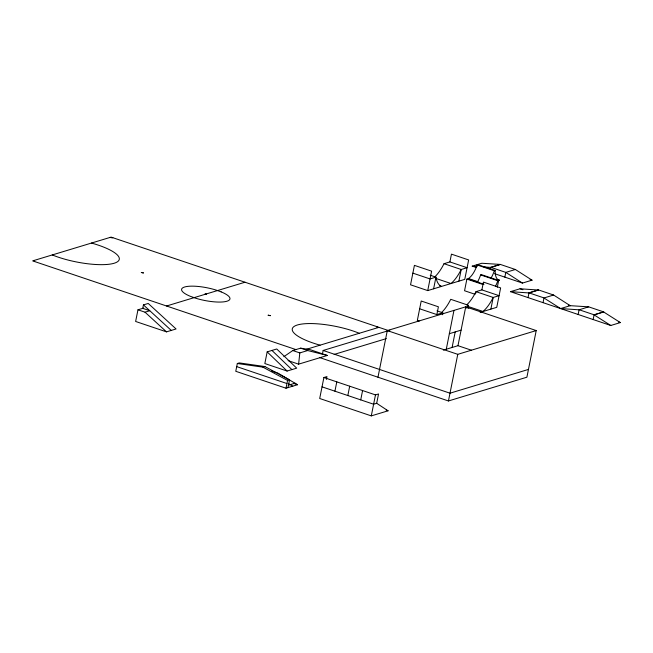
<?xml version="1.0" encoding="UTF-8"?>
<svg xmlns="http://www.w3.org/2000/svg" width="653" height="653" viewBox="0 0 653 653"><rect width="100%" height="100%" fill="white"/><g stroke="black" fill="none" stroke-linecap="round" stroke-linejoin="round"><path stroke-width="0.98" d="M298.609 364.154L299.825 352.914L307.669 350.539L327.324 355.461L298.609 364.154L288.104 360.619M137.963 309.808L135.628 321.464L166.499 331.863L176.065 328.965L148.223 303.457L143.431 304.91L142.746 308.355L149.79 310.73L145.007 312.183L137.963 309.808L143.701 308.069M287.981 387.613L289.54 379.842L264.881 366.553L239.292 362.913L237.325 363.509L235.766 371.288L286.014 388.217L297.556 384.715L277.811 373.083L271.558 370.977M267.167 351.885L264.84 363.55L287.108 371.051L296.682 368.153L276.741 348.988L267.167 351.885L287.108 371.051M286.014 388.217L287.573 380.438L289.54 379.842M322.37 354.342L323.153 350.457L389.833 330.255M326.394 379.393L326.957 376.593L323.896 377.516L319.701 398.501L371.288 415.888L388.078 410.802L376.683 403.301L373.622 404.223L322.027 386.845M334.924 391.188L336.793 381.866M347.829 395.538L349.69 386.209M360.725 399.881L362.586 390.551M377.973 377.23L387.294 330.589L465.744 306.82L536.219 330.565L526.898 377.205L448.448 400.966L319.676 357.583M371.288 415.888L375.483 394.902L378.544 393.971L376.683 403.301M427.731 290.593L431.617 271.158L414.418 265.363L410.541 284.798L427.731 290.593L464.765 279.37L468.642 259.943L451.452 254.148L449.893 261.918L444.016 263.706A32.903 13.974 -71.4 0 1 434.727 276.937M433.616 288.806L435.951 277.15L430.213 275.223M419.65 308.787L436.849 314.583L438.4 306.804L421.209 301.017L417.324 320.443L419.234 321.088M442.342 314.738L442.734 312.795L437.004 310.869M458.879 281.157L461.206 269.501L467.091 267.714L449.893 261.918M453.974 310.387L446.277 349.273M452.096 347.469L455.198 331.92M483.987 284.292L467.744 278.823L466.887 279.084L464.552 290.74L475.066 294.283M443.314 350.13L457.973 345.69L465.744 306.82M448.448 400.966L457.769 354.334L536.219 330.565M467.409 308.061L467.94 305.106A32.903 13.974 -71.4 0 0 468.756 308.436M475.613 293.605L476.004 291.662L481.881 289.883L499.08 295.67L493.195 297.458L476.004 291.662A32.903 13.974 -71.4 0 1 466.724 304.894M481.881 289.883L483.44 282.104L500.631 287.9L496.753 307.334L480.151 312.363M490.395 269.281L490.787 267.338L500.353 264.432L515.364 269.493L532.04 280.17L522.465 283.067L494.533 273.656M490.868 309.114L493.195 297.458A32.903 13.974 -71.4 0 1 483.024 311.489L467.736 306.347M497.308 287.255L498.672 280.455L481.473 274.66L480.616 274.921A17.802 7.558 -71.4 0 1 477.49 281.949M504.851 277.133L505.797 272.391L515.364 269.493M528.04 297.605L528.987 292.862L538.562 289.956L553.573 295.017L570.24 305.694L560.568 308.567L579.08 309.824L588.671 306.845L603.682 311.905L594.091 314.877L610.775 325.48L620.35 322.582L603.666 311.979M610.775 325.48L510.426 291.662L528.971 292.936L538.562 289.956M543.051 302.657L543.998 297.915L528.987 292.862M578.15 314.485L579.097 309.742L594.108 314.803L603.682 311.905M588.671 306.845L570.142 305.669M593.161 319.546L594.108 314.803M283.851 356.685L292.781 350.539L300.625 348.163L310.126 349.665L327.324 355.461M112.838 237.716L112.855 237.708A2.057 0.539 11.3 0 1 110.561 237.545L110.12 237.414M166.556 305.996L205.262 294.266C209.001 295.05 203.801 292.87 205.262 294.266M206.283 293.956L244.997 282.227M477.139 266.489L472.217 266.138L481.832 263.257L500.353 264.432L490.77 267.412L483.955 266.955M478.053 281.761L468.503 278.545A17.802 7.558 -71.4 0 0 477.147 264.971L478.004 264.71L495.203 270.505A18.48 7.844 -71.4 0 0 499.423 280.178L497.594 280.733M477.147 264.971L494.337 270.766L495.203 270.505M306.094 349.404L378.903 327.341M510.426 291.662L520.033 288.781L538.545 290.038M237.325 363.509L262.914 367.149L264.881 366.553M436.849 314.583L442.734 312.795A32.903 13.974 -71.4 0 0 442.963 313.971M334.156 354.424L386.347 338.613M553.573 295.017L543.982 297.997L560.674 308.591M449.313 333.707L461.083 330.14M288.291 385.237L294.993 383.205M528.448 369.427L450.007 393.196L323.153 350.457M530.105 279.517L532.04 280.17M490.787 267.338L505.797 272.391L522.465 283.067M472.217 266.138L475.972 267.404M497.513 279.533L499.423 280.178M480.616 274.921L497.806 280.717A17.802 7.558 -71.4 0 1 495.398 286.438M522.947 289.761L520.033 288.781M568.314 305.041L570.24 305.694M618.415 321.929L620.35 322.582M444.016 263.706L461.206 269.501A32.903 13.974 -71.4 0 1 451.035 283.533L435.747 278.382M466.887 279.084L483.122 284.553M412.867 273.142L430.066 278.937L435.951 277.15A32.903 13.974 -71.4 0 0 441.461 286.43L439.551 285.785M457.973 345.69L471.49 350.237M389.474 330.9L111.1 237.112L32.65 260.882L295.801 349.543M387.294 330.589L457.769 354.334M300.625 348.163L307.669 350.539M292.781 350.539L299.825 352.914M323.896 377.516L375.483 394.902M386.168 410.157L388.078 410.802M293.793 383.45L297.556 384.715M236.696 366.619L286.953 383.548M377.924 327.635L377.507 327.48A2.057 0.539 11.3 0 1 377.132 326.745M262.914 367.149L287.573 380.438M288.487 383.646L292.773 386.168M143.431 304.91L171.282 330.418M145.007 312.183L166.499 331.863M271.958 350.441L291.899 369.598M466.454 308.045A32.903 13.974 -71.4 0 0 467.997 305.147L450.741 299.319A32.903 13.974 -71.4 0 1 441.518 312.583M494.337 270.766A17.802 7.558 -71.4 0 1 491.219 277.786M33.63 260.588A2.057 0.539 11.3 0 1 34.413 261.478M91.485 243.055A41.751 10.946 11.3 0 1 114.161 263.241A41.751 10.946 11.3 0 1 52.264 254.939M320.068 345.168A41.751 10.946 11.3 0 1 297.393 324.982A41.751 10.946 11.3 0 1 359.289 333.283M141.334 272.481L143.399 272.93L141.334 272.481M268.187 315.219L270.252 315.668L268.187 315.219M221.196 291.899L215.841 289.997A24.643 6.457 11.3 0 0 185.272 286.814A24.643 6.457 11.3 0 0 190.358 296.323L195.712 298.225A24.643 6.457 11.3 0 0 226.281 301.408A24.643 6.457 11.3 0 0 221.196 291.899"/></g></svg>
